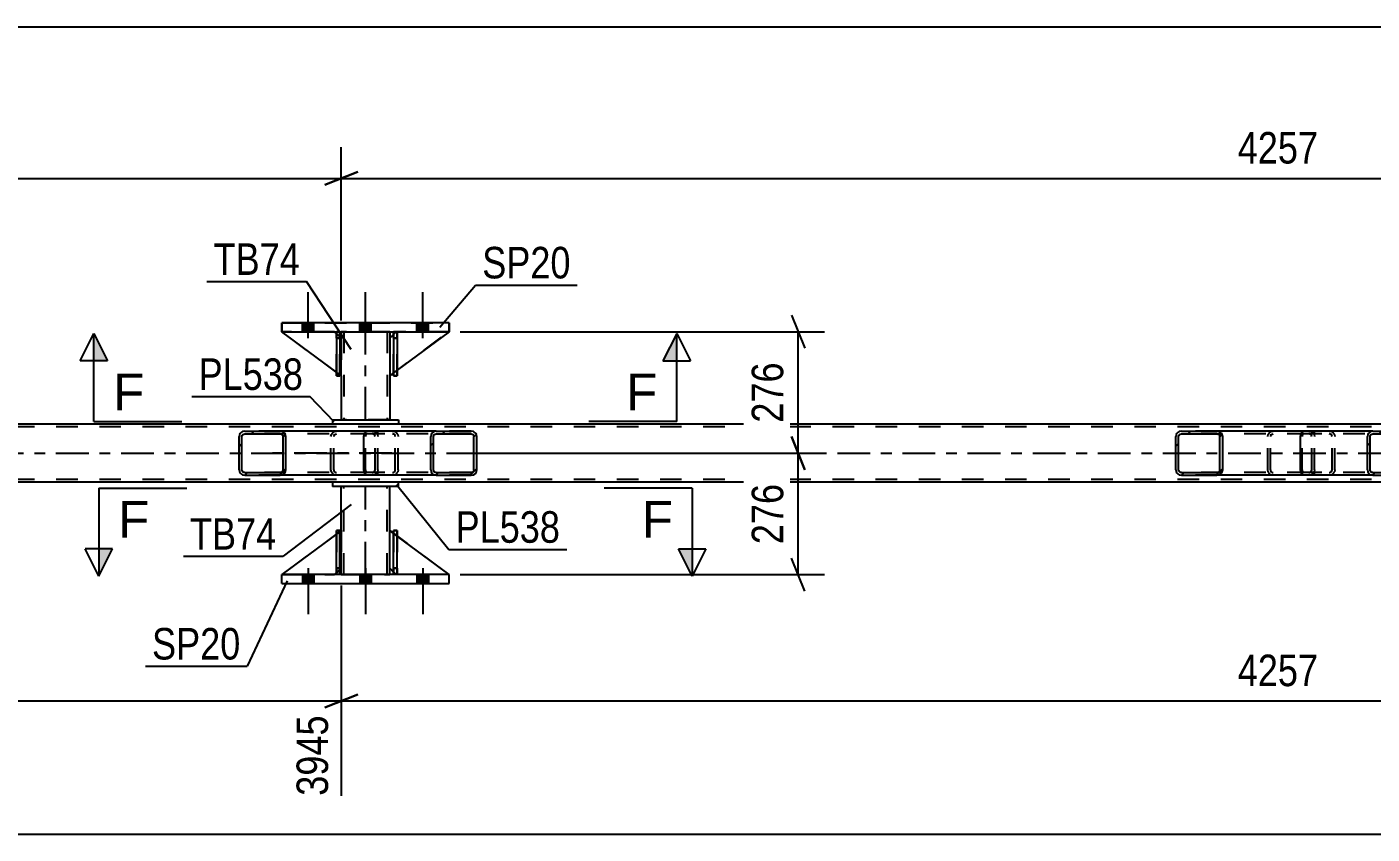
# Model space of a CAD drawing. Header units: millimetres. Extents: x -78 to 763, y -439 to 155.
# Drawn here: x 141.7 to 263.9, y -277 to -203.6 of the extents above; entities that cross this region are included whole.
import ezdxf

# ---------------------------------------------------------------- set-up
doc = ezdxf.new("R2010")
doc.units = ezdxf.units.MM
doc.linetypes.add('DXK_LINE_DOT2', pattern=[3.9198, 1.9599, -1.9599])
doc.linetypes.add('DXK_LINE_DOT3', pattern=[5.9187, 2.979, -0.9799, 0.9799, -0.9799])
doc.styles.add('Arial', font='ARIAL.TTF', dxfattribs={"height": 0.2})
doc.styles.add('Arial Narrow', font='ARIALN.TTF', dxfattribs={"height": 0.2})

# ---------------------------------------------------------------- blocks, each defined once
blk = doc.blocks.new('Part-800830732-4003 - 3858')
at = {"color": 2, "linetype": 'Continuous'}
for p, q in [((169.43, -239.32), (175.43, -239.32)), ((169.43, -239.32), (169.43, -239.72)), ((175.43, -239.32), (175.43, -239.72)), ((175.43, -239.72), (169.43, -239.72))]:
    blk.add_line(p, q, dxfattribs=at)
blk = doc.blocks.new('Part-800830732-3939 - 3858')
at = {"linetype": 'Continuous'}
h = blk.add_hatch(dxfattribs=at)
h.set_pattern_fill('', scale=0.7, style=0, pattern_type=0)
h.set_pattern_definition([(45, (267.642, -240.6607), (-1.57154, 1.57154), [])])
h.paths.add_polyline_path([(267.68, -240.84), (267.64, -240.66), (267.53, -240.51), (267.37, -240.4), (267.18, -240.36), (263.99, -240.36), (263.8, -240.4), (263.64, -240.51), (263.53, -240.66), (263.49, -240.84), (263.49, -243.88), (263.53, -244.07), (263.64, -244.22), (263.8, -244.33), (263.99, -244.36), (267.18, -244.36), (267.37, -244.33), (267.53, -244.22), (267.64, -244.07), (267.68, -243.88)])
h.paths.add_polyline_path([(267.41, -243.98), (267.36, -244.05), (267.27, -244.11), (267.18, -244.12), (263.99, -244.12), (263.9, -244.11), (263.82, -244.05), (263.76, -243.98), (263.74, -243.88), (263.74, -240.84), (263.76, -240.75), (263.82, -240.67), (263.9, -240.62), (263.99, -240.6), (267.18, -240.6), (267.27, -240.62), (267.36, -240.67), (267.41, -240.75), (267.43, -240.84), (267.43, -243.88)])
at = {"color": 2, "linetype": 'Continuous'}
for p, q in [((257.42, -240.84), (257.44, -240.66)), ((257.42, -243.88), (257.42, -240.84)), ((257.44, -240.66), (257.5, -240.51)), ((257.5, -240.51), (257.59, -240.4)), ((257.59, -240.4), (257.69, -240.36)), ((263.99, -240.36), (257.69, -240.36)), ((263.53, -240.66), (263.49, -240.84)), ((263.49, -243.88), (263.49, -240.84)), ((263.74, -240.84), (263.76, -240.75)), ((263.74, -243.88), (263.74, -240.84)), ((263.76, -240.75), (263.82, -240.67)), ((263.99, -240.36), (263.8, -240.4)), ((263.82, -240.67), (263.9, -240.62)), ((263.9, -240.62), (263.99, -240.6)), ((263.99, -240.36), (267.18, -240.36)), ((263.99, -240.6), (267.18, -240.6)), ((267.37, -240.4), (267.18, -240.36)), ((267.18, -240.6), (267.27, -240.62)), ((267.27, -240.62), (267.36, -240.67)), ((267.36, -240.67), (267.41, -240.75)), ((267.41, -240.75), (267.43, -240.84)), ((267.43, -243.88), (267.43, -240.84)), ((267.68, -240.84), (267.64, -240.66)), ((267.68, -243.88), (267.68, -240.84)), ((257.44, -244.07), (257.42, -243.88)), ((257.5, -244.22), (257.44, -244.07)), ((257.59, -244.33), (257.5, -244.22)), ((257.69, -244.36), (257.59, -244.33)), ((263.99, -244.36), (257.69, -244.36)), ((263.49, -243.88), (263.53, -244.07)), ((263.76, -243.98), (263.74, -243.88)), ((263.82, -244.05), (263.76, -243.98)), ((263.8, -244.33), (263.99, -244.36)), ((263.9, -244.11), (263.82, -244.05)), ((263.99, -244.12), (263.9, -244.11)), ((263.99, -244.12), (267.18, -244.12)), ((263.99, -244.36), (267.18, -244.36)), ((267.27, -244.11), (267.18, -244.12)), ((267.18, -244.36), (267.37, -244.33)), ((267.36, -244.05), (267.27, -244.11)), ((267.41, -243.98), (267.36, -244.05)), ((267.43, -243.88), (267.41, -243.98)), ((267.64, -244.07), (267.68, -243.88))]:
    blk.add_line(p, q, dxfattribs=at)
at = {"color": 7, "linetype": 'DXK_LINE_DOT2'}
for p, q in [((257.57, -240.75), (257.56, -240.84)), ((257.56, -243.88), (257.56, -240.84)), ((257.6, -240.67), (257.57, -240.75)), ((257.64, -240.62), (257.6, -240.67)), ((257.69, -240.6), (257.64, -240.62)), ((267.18, -240.6), (257.69, -240.6)), ((258.69, -240.6), (258.69, -240.36)), ((260.03, -240.36), (260.22, -240.4)), ((260.12, -240.62), (260.03, -240.6)), ((260.21, -240.67), (260.12, -240.62)), ((260.26, -240.75), (260.21, -240.67)), ((260.28, -240.84), (260.26, -240.75)), ((260.28, -243.88), (260.28, -240.84)), ((260.49, -240.66), (260.53, -240.84)), ((260.53, -243.88), (260.53, -240.84)), ((267.18, -240.36), (263.99, -240.36)), ((257.56, -243.88), (257.57, -243.98)), ((257.57, -243.98), (257.6, -244.05)), ((257.6, -244.05), (257.64, -244.11)), ((257.64, -244.11), (257.69, -244.12)), ((267.18, -244.12), (257.69, -244.12)), ((258.69, -244.36), (258.69, -244.12)), ((260.03, -244.12), (260.12, -244.11)), ((260.22, -244.33), (260.03, -244.36)), ((260.12, -244.11), (260.21, -244.05)), ((260.21, -244.05), (260.26, -243.98)), ((260.26, -243.98), (260.28, -243.88)), ((260.53, -243.88), (260.49, -244.07)), ((267.18, -244.36), (263.99, -244.36))]:
    blk.add_line(p, q, dxfattribs=at)
for centre, start, end in [((260.04, -240.86), 23.8494, 68.8059), ((260.04, -243.87), 291.1941, 336.1506)]:
    blk.add_arc(centre, 0.492, start, end, dxfattribs=at)
at = {"color": 2, "linetype": 'Continuous'}
for centre, start, end in [((263.98, -240.86), 111.1941, 156.1506), ((267.19, -240.86), 23.8494, 68.8059), ((263.98, -243.87), 203.8494, 248.8059), ((267.19, -243.87), 291.1941, 336.1506)]:
    blk.add_arc(centre, 0.492, start, end, dxfattribs=at)
blk = doc.blocks.new('Part-800830732-4016 - 3858')
at = {"linetype": 'Continuous'}
h = blk.add_hatch(dxfattribs=at)
h.set_pattern_fill('', scale=0.7, style=0, pattern_type=0)
h.set_pattern_definition([(45, (165.1628, -240.6607), (-1.57154, 1.57154), [])])
h.paths.add_polyline_path([(165.2, -240.84), (165.16, -240.66), (165.05, -240.51), (164.89, -240.4), (164.69, -240.36), (161.46, -240.36), (161.26, -240.4), (161.09, -240.51), (160.98, -240.66), (160.94, -240.84), (160.94, -243.88), (160.98, -244.07), (161.09, -244.22), (161.26, -244.33), (161.46, -244.36), (164.69, -244.36), (164.89, -244.33), (165.05, -244.22), (165.16, -244.07), (165.2, -243.88)])
h.paths.add_polyline_path([(164.93, -243.98), (164.87, -244.05), (164.79, -244.11), (164.69, -244.12), (161.46, -244.12), (161.36, -244.11), (161.28, -244.05), (161.22, -243.98), (161.2, -243.88), (161.2, -240.84), (161.22, -240.75), (161.28, -240.67), (161.36, -240.62), (161.46, -240.6), (164.69, -240.6), (164.79, -240.62), (164.87, -240.67), (164.93, -240.75), (164.95, -240.84), (164.95, -243.88)])
at = {"color": 2, "linetype": 'Continuous'}
for p, q in [((160.98, -240.66), (160.94, -240.84)), ((160.94, -243.88), (160.94, -240.84)), ((161.2, -240.84), (161.22, -240.75)), ((161.2, -243.88), (161.2, -240.84)), ((161.22, -240.75), (161.28, -240.67)), ((161.46, -240.36), (161.26, -240.4)), ((161.28, -240.67), (161.36, -240.62)), ((161.36, -240.62), (161.46, -240.6)), ((161.46, -240.36), (164.69, -240.36)), ((161.46, -240.6), (164.69, -240.6)), ((172.56, -240.36), (164.69, -240.36)), ((164.89, -240.4), (164.69, -240.36)), ((164.69, -240.6), (164.79, -240.62)), ((164.79, -240.62), (164.87, -240.67)), ((164.87, -240.67), (164.93, -240.75)), ((164.93, -240.75), (164.95, -240.84)), ((164.95, -243.88), (164.95, -240.84)), ((165.2, -240.84), (165.16, -240.66)), ((165.2, -243.88), (165.2, -240.84)), ((160.94, -243.88), (160.98, -244.07)), ((161.22, -243.98), (161.2, -243.88)), ((161.28, -244.05), (161.22, -243.98)), ((161.26, -244.33), (161.46, -244.36)), ((161.36, -244.11), (161.28, -244.05)), ((161.46, -244.12), (161.36, -244.11)), ((161.46, -244.12), (164.69, -244.12)), ((161.46, -244.36), (164.69, -244.36)), ((164.79, -244.11), (164.69, -244.12)), ((164.69, -244.36), (164.89, -244.33)), ((172.56, -244.36), (164.69, -244.36)), ((164.87, -244.05), (164.79, -244.11)), ((164.93, -243.98), (164.87, -244.05)), ((164.95, -243.88), (164.93, -243.98)), ((165.16, -244.07), (165.2, -243.88))]:
    blk.add_line(p, q, dxfattribs=at)
at = {"color": 7, "linetype": 'DXK_LINE_DOT2'}
for p, q in [((164.69, -240.36), (161.46, -240.36)), ((173.04, -240.6), (161.46, -240.6)), ((169.29, -240.84), (169.33, -240.66)), ((169.29, -243.88), (169.29, -240.84)), ((169.57, -240.75), (169.55, -240.84)), ((169.55, -243.88), (169.55, -240.84)), ((169.62, -240.67), (169.57, -240.75)), ((169.61, -240.4), (169.81, -240.36)), ((169.62, -240.67), (169.65, -240.66)), ((169.65, -240.66), (169.71, -240.62)), ((169.71, -240.62), (169.81, -240.6)), ((173.04, -240.36), (169.81, -240.36)), ((173.04, -240.36), (173.24, -240.4)), ((173.14, -240.62), (173.04, -240.6)), ((173.22, -240.67), (173.14, -240.62)), ((173.28, -240.75), (173.22, -240.67)), ((173.3, -240.84), (173.28, -240.75)), ((173.3, -243.88), (173.3, -240.84)), ((173.51, -240.66), (173.55, -240.84)), ((173.55, -243.88), (173.55, -240.84)), ((173.04, -244.12), (161.46, -244.12)), ((164.69, -244.36), (161.46, -244.36)), ((169.33, -244.07), (169.29, -243.88)), ((169.55, -243.88), (169.57, -243.98)), ((169.57, -243.98), (169.62, -244.05)), ((169.81, -244.36), (169.61, -244.33)), ((169.62, -244.05), (169.71, -244.11)), ((169.71, -244.11), (169.81, -244.12)), ((173.04, -244.36), (169.81, -244.36)), ((173.04, -244.12), (173.14, -244.11)), ((173.24, -244.33), (173.04, -244.36)), ((173.14, -244.11), (173.22, -244.05)), ((173.22, -244.05), (173.28, -243.98)), ((173.28, -243.98), (173.3, -243.88)), ((173.55, -243.88), (173.51, -244.07))]:
    blk.add_line(p, q, dxfattribs=at)
at = {"color": 7, "linetype": 'DXK_LINE_DOT3'}
blk.add_line((174.84, -242.36), (163.07, -242.36), dxfattribs=at)
at = {"color": 2, "linetype": 'Continuous'}
for centre, start, end in [((161.44, -240.87), 110.7584, 155.6801), ((164.71, -240.87), 24.32, 69.2417), ((161.44, -243.86), 204.32, 249.2417), ((164.71, -243.86), 290.7584, 335.6801)]:
    blk.add_arc(centre, 0.496, start, end, dxfattribs=at)
at = {"color": 7, "linetype": 'DXK_LINE_DOT2'}
for centre, start, end in [((169.79, -240.87), 110.7584, 155.6801), ((173.06, -240.87), 24.32, 69.2417), ((169.79, -243.86), 204.32, 249.2417), ((173.06, -243.86), 290.7584, 335.6801)]:
    blk.add_arc(centre, 0.496, start, end, dxfattribs=at)
blk = doc.blocks.new('Bolt-800830732-3893 - 3858')
at = {"linetype": 'Continuous'}
for points in [[(166.71, -231.32), (167.75, -231.32), (167.75, -230.52), (166.71, -230.52)], [(166.71, -231.32), (167.75, -231.32), (167.75, -230.52), (166.71, -230.52)], [(166.71, -231.32), (167.75, -231.32), (167.75, -230.52), (166.71, -230.52)], [(171.91, -231.32), (172.95, -231.32), (172.95, -230.52), (171.91, -230.52)], [(171.91, -231.32), (172.95, -231.32), (172.95, -230.52), (171.91, -230.52)], [(177.11, -231.32), (178.15, -231.32), (178.15, -230.52), (177.11, -230.52)], [(177.11, -231.32), (178.15, -231.32), (178.15, -230.52), (177.11, -230.52)], [(177.11, -231.32), (178.15, -231.32), (178.15, -230.52), (177.11, -230.52)]]:
    blk.add_hatch(color=1, dxfattribs=at).paths.add_polyline_path(points)
at = {"color": 1, "linetype": 'Continuous'}
for p, q in [((167.23, -231.92), (167.23, -227.72)), ((167.23, -231.92), (167.23, -227.72)), ((167.23, -231.92), (167.23, -227.72)), ((172.43, -231.92), (172.43, -227.72)), ((172.43, -231.92), (172.43, -227.72)), ((177.63, -231.92), (177.63, -227.72)), ((177.63, -231.92), (177.63, -227.72)), ((177.63, -231.92), (177.63, -227.72)), ((166.71, -231.32), (166.71, -230.52)), ((166.71, -231.32), (166.71, -230.52)), ((166.71, -231.32), (166.71, -230.52)), ((167.75, -231.32), (167.75, -230.52)), ((167.75, -231.32), (167.75, -230.52)), ((167.75, -231.32), (167.75, -230.52)), ((171.91, -231.32), (171.91, -230.52)), ((171.91, -231.32), (171.91, -230.52)), ((172.95, -231.32), (172.95, -230.52)), ((172.95, -231.32), (172.95, -230.52)), ((177.11, -231.32), (177.11, -230.52)), ((177.11, -231.32), (177.11, -230.52)), ((177.11, -231.32), (177.11, -230.52)), ((178.15, -231.32), (178.15, -230.52)), ((178.15, -231.32), (178.15, -230.52)), ((178.15, -231.32), (178.15, -230.52))]:
    blk.add_line(p, q, dxfattribs=at)
blk = doc.blocks.new('Bolt-800830732-3894 - 3858')
at = {"linetype": 'Continuous'}
for points in [[(167.75, -253.4), (166.71, -253.4), (166.71, -254.2), (167.75, -254.2)], [(167.75, -253.4), (166.71, -253.4), (166.71, -254.2), (167.75, -254.2)], [(167.75, -253.4), (166.71, -253.4), (166.71, -254.2), (167.75, -254.2)], [(172.95, -253.4), (171.91, -253.4), (171.91, -254.2), (172.95, -254.2)], [(172.95, -253.4), (171.91, -253.4), (171.91, -254.2), (172.95, -254.2)], [(178.15, -253.4), (177.11, -253.4), (177.11, -254.2), (178.15, -254.2)], [(178.15, -253.4), (177.11, -253.4), (177.11, -254.2), (178.15, -254.2)], [(178.15, -253.4), (177.11, -253.4), (177.11, -254.2), (178.15, -254.2)]]:
    blk.add_hatch(color=1, dxfattribs=at).paths.add_polyline_path(points)
at = {"color": 1, "linetype": 'Continuous'}
for p, q in [((167.23, -252.8), (167.23, -257)), ((167.23, -252.8), (167.23, -257)), ((167.23, -252.8), (167.23, -257)), ((172.43, -252.8), (172.43, -257)), ((172.43, -252.8), (172.43, -257)), ((177.63, -252.8), (177.63, -257)), ((177.63, -252.8), (177.63, -257)), ((177.63, -252.8), (177.63, -257)), ((166.71, -253.4), (166.71, -254.2)), ((166.71, -253.4), (166.71, -254.2)), ((166.71, -253.4), (166.71, -254.2)), ((167.75, -253.4), (167.75, -254.2)), ((167.75, -253.4), (167.75, -254.2)), ((167.75, -253.4), (167.75, -254.2)), ((171.91, -253.4), (171.91, -254.2)), ((171.91, -253.4), (171.91, -254.2)), ((172.95, -253.4), (172.95, -254.2)), ((172.95, -253.4), (172.95, -254.2)), ((177.11, -253.4), (177.11, -254.2)), ((177.11, -253.4), (177.11, -254.2)), ((177.11, -253.4), (177.11, -254.2)), ((178.15, -253.4), (178.15, -254.2)), ((178.15, -253.4), (178.15, -254.2)), ((178.15, -253.4), (178.15, -254.2))]:
    blk.add_line(p, q, dxfattribs=at)
blk = doc.blocks.new('Part-800830732-3944 - 3858')
at = {"color": 2, "linetype": 'Continuous'}
for p, q in [((608.82, -239.72), (31.84, -239.72)), ((169.43, -245), (31.84, -245)), ((339.7, -245), (175.43, -245))]:
    blk.add_line(p, q, dxfattribs=at)
at = {"color": 7, "linetype": 'DXK_LINE_DOT2'}
for p, q in [((608.82, -239.96), (31.84, -239.96)), ((608.82, -244.76), (31.84, -244.76)), ((175.43, -245), (169.43, -245))]:
    blk.add_line(p, q, dxfattribs=at)
at = {"color": 7, "linetype": 'DXK_LINE_DOT3'}
blk.add_line((31.84, -242.36), (608.82, -242.36), dxfattribs=at)
blk = doc.blocks.new('Part-800830732-4010 - 3858')
at = {"color": 2, "linetype": 'Continuous'}
for p, q in [((170.11, -231.32), (169.79, -231.32)), ((169.79, -231.32), (169.79, -235.32)), ((170.11, -231.32), (170.11, -231.32)), ((170.11, -231.32), (170.11, -235.32)), ((170.11, -235.32), (169.79, -235.32))]:
    blk.add_line(p, q, dxfattribs=at)
at = {"color": 7, "linetype": 'DXK_LINE_DOT2'}
for p, q in [((169.79, -231.92), (169.79, -231.32)), ((170.11, -231.92), (169.79, -231.92)), ((169.79, -231.92), (169.79, -235.32)), ((170.11, -231.92), (170.11, -231.32)), ((170.11, -231.32), (170.11, -231.32)), ((170.11, -235.32), (170.11, -231.92))]:
    blk.add_line(p, q, dxfattribs=at)
blk = doc.blocks.new('Part-800830732-4117 - 3858')
at = {"color": 7, "linetype": 'DXK_LINE_DOT2'}
for p, q in [((175.31, -249.4), (174.99, -249.4)), ((174.99, -252.8), (174.99, -249.4)), ((174.99, -253.4), (174.99, -249.4)), ((175.31, -249.4), (175.31, -252.8)), ((175.31, -253.4), (175.31, -249.4)), ((175.31, -252.8), (174.99, -252.8)), ((174.99, -253.4), (174.99, -252.8)), ((175.31, -252.8), (175.31, -253.4)), ((175.31, -253.4), (174.99, -253.4)), ((175.31, -253.4), (175.31, -253.4))]:
    blk.add_line(p, q, dxfattribs=at)
blk = doc.blocks.new('Part-800830732-4015 - 3858')
at = {"linetype": 'Continuous'}
h = blk.add_hatch(dxfattribs=at)
h.set_pattern_fill('', scale=0.7, style=0, pattern_type=0)
h.set_pattern_definition([(45, (182.5078, -240.6607), (-1.57154, 1.57154), [])])
h.paths.add_polyline_path([(182.55, -240.84), (182.51, -240.66), (182.4, -240.51), (182.24, -240.4), (182.04, -240.36), (178.86, -240.36), (178.67, -240.4), (178.5, -240.51), (178.39, -240.66), (178.36, -240.84), (178.36, -243.88), (178.39, -244.07), (178.5, -244.22), (178.67, -244.33), (178.86, -244.36), (182.04, -244.36), (182.24, -244.33), (182.4, -244.22), (182.51, -244.07), (182.55, -243.88)])
h.paths.add_polyline_path([(182.28, -243.98), (182.22, -244.05), (182.14, -244.11), (182.04, -244.12), (178.86, -244.12), (178.76, -244.11), (178.68, -244.05), (178.63, -243.98), (178.61, -243.88), (178.61, -240.84), (178.63, -240.75), (178.68, -240.67), (178.76, -240.62), (178.86, -240.6), (182.04, -240.6), (182.14, -240.62), (182.22, -240.67), (182.28, -240.75), (182.29, -240.84), (182.29, -243.88)])
at = {"color": 2, "linetype": 'Continuous'}
for p, q in [((172.29, -240.84), (172.31, -240.66)), ((172.29, -243.88), (172.29, -240.84)), ((172.31, -240.66), (172.37, -240.51)), ((172.37, -240.51), (172.45, -240.4)), ((172.45, -240.4), (172.56, -240.36)), ((178.86, -240.36), (172.56, -240.36)), ((178.39, -240.66), (178.36, -240.84)), ((178.36, -243.88), (178.36, -240.84)), ((178.61, -240.84), (178.63, -240.75)), ((178.61, -243.88), (178.61, -240.84)), ((178.63, -240.75), (178.68, -240.67)), ((178.86, -240.36), (178.67, -240.4)), ((178.68, -240.67), (178.76, -240.62)), ((178.76, -240.62), (178.86, -240.6)), ((178.86, -240.36), (182.04, -240.36)), ((178.86, -240.6), (182.04, -240.6)), ((182.24, -240.4), (182.04, -240.36)), ((182.04, -240.6), (182.14, -240.62)), ((182.14, -240.62), (182.22, -240.67)), ((182.22, -240.67), (182.28, -240.75)), ((182.28, -240.75), (182.29, -240.84)), ((182.29, -243.88), (182.29, -240.84)), ((182.55, -240.84), (182.51, -240.66)), ((182.55, -243.88), (182.55, -240.84)), ((172.31, -244.07), (172.29, -243.88)), ((172.37, -244.22), (172.31, -244.07)), ((172.45, -244.33), (172.37, -244.22)), ((172.56, -244.36), (172.45, -244.33)), ((178.86, -244.36), (172.56, -244.36)), ((178.36, -243.88), (178.39, -244.07)), ((178.63, -243.98), (178.61, -243.88)), ((178.68, -244.05), (178.63, -243.98)), ((178.67, -244.33), (178.86, -244.36)), ((178.76, -244.11), (178.68, -244.05)), ((178.86, -244.12), (178.76, -244.11)), ((178.86, -244.12), (182.04, -244.12)), ((178.86, -244.36), (182.04, -244.36)), ((182.14, -244.11), (182.04, -244.12)), ((182.04, -244.36), (182.24, -244.33)), ((182.22, -244.05), (182.14, -244.11)), ((182.28, -243.98), (182.22, -244.05)), ((182.29, -243.88), (182.28, -243.98)), ((182.51, -244.07), (182.55, -243.88))]:
    blk.add_line(p, q, dxfattribs=at)
at = {"color": 7, "linetype": 'DXK_LINE_DOT2'}
for p, q in [((172.43, -240.75), (172.42, -240.84)), ((172.42, -243.88), (172.42, -240.84)), ((172.46, -240.67), (172.43, -240.75)), ((172.51, -240.62), (172.46, -240.67)), ((172.56, -240.6), (172.51, -240.62)), ((182.04, -240.6), (172.56, -240.6)), ((173.55, -240.6), (173.55, -240.36)), ((174.89, -240.36), (175.09, -240.4)), ((174.99, -240.62), (174.89, -240.6)), ((175.07, -240.67), (174.99, -240.62)), ((175.13, -240.75), (175.07, -240.67)), ((175.14, -240.84), (175.13, -240.75)), ((175.14, -243.88), (175.14, -240.84)), ((175.36, -240.66), (175.4, -240.84)), ((175.4, -243.88), (175.4, -240.84)), ((182.04, -240.36), (178.86, -240.36)), ((172.42, -243.88), (172.43, -243.98)), ((172.43, -243.98), (172.46, -244.05)), ((172.46, -244.05), (172.51, -244.11)), ((172.51, -244.11), (172.56, -244.12)), ((182.04, -244.12), (172.56, -244.12)), ((173.55, -244.36), (173.55, -244.12)), ((174.89, -244.12), (174.99, -244.11)), ((175.09, -244.33), (174.89, -244.36)), ((174.99, -244.11), (175.07, -244.05)), ((175.07, -244.05), (175.13, -243.98)), ((175.13, -243.98), (175.14, -243.88)), ((175.4, -243.88), (175.36, -244.07)), ((182.04, -244.36), (178.86, -244.36))]:
    blk.add_line(p, q, dxfattribs=at)
for centre, start, end in [((174.91, -240.86), 23.8494, 68.8059), ((174.91, -243.87), 291.1941, 336.1506)]:
    blk.add_arc(centre, 0.492, start, end, dxfattribs=at)
at = {"color": 2, "linetype": 'Continuous'}
for centre, start, end in [((178.84, -240.86), 111.1941, 156.1506), ((182.06, -240.86), 23.8494, 68.8059), ((178.84, -243.87), 203.8494, 248.8059), ((182.06, -243.87), 291.1941, 336.1506)]:
    blk.add_arc(centre, 0.492, start, end, dxfattribs=at)
blk = doc.blocks.new('Part-800830732-4030 - 3858')
at = {"color": 2, "linetype": 'Continuous'}
for p, q in [((170.23, -231.32), (170.23, -231.92)), ((174.63, -231.32), (174.63, -231.92)), ((170.23, -235.32), (170.23, -239.32)), ((174.63, -235.32), (174.63, -239.32))]:
    blk.add_line(p, q, dxfattribs=at)
at = {"color": 7, "linetype": 'DXK_LINE_DOT2'}
for p, q in [((174.63, -231.32), (170.23, -231.32)), ((170.23, -231.92), (170.23, -235.32)), ((170.47, -231.32), (170.47, -239.32)), ((174.39, -231.32), (174.39, -239.32)), ((174.63, -231.92), (174.63, -235.32)), ((174.63, -239.32), (170.23, -239.32))]:
    blk.add_line(p, q, dxfattribs=at)
at = {"color": 7, "linetype": 'DXK_LINE_DOT3'}
blk.add_line((172.43, -239.32), (172.43, -231.32), dxfattribs=at)
blk = doc.blocks.new('Part-800830732-4032 - 3858')
at = {"color": 7, "linetype": 'DXK_LINE_DOT2'}
for p, q in [((174.99, -231.92), (174.99, -231.32)), ((174.99, -231.32), (174.99, -231.32)), ((174.99, -231.32), (174.99, -235.32)), ((175.31, -231.32), (174.99, -231.32)), ((174.99, -235.32), (174.99, -231.92)), ((174.99, -231.92), (175.31, -231.92)), ((175.31, -231.92), (175.31, -231.32)), ((175.31, -235.32), (175.31, -231.32)), ((175.31, -231.92), (175.31, -235.32)), ((174.99, -235.32), (175.31, -235.32))]:
    blk.add_line(p, q, dxfattribs=at)
blk = doc.blocks.new('Part-800830732-4038 - 3858')
at = {"color": 2, "linetype": 'Continuous'}
for p, q in [((164.83, -254.2), (164.83, -253.4)), ((180.03, -253.4), (164.83, -253.4)), ((164.83, -254.2), (180.03, -254.2)), ((180.03, -254.2), (180.03, -253.4))]:
    blk.add_line(p, q, dxfattribs=at)
at = {"color": 7, "linetype": 'DXK_LINE_DOT2'}
for p, q in [((164.83, -254.2), (164.83, -253.4)), ((180.03, -254.2), (180.03, -253.4))]:
    blk.add_line(p, q, dxfattribs=at)
blk = doc.blocks.new('Part-800830732-4043 - 3858')
at = {"color": 2, "linetype": 'Continuous'}
for p, q in [((180.03, -230.52), (164.83, -230.52)), ((164.83, -230.52), (164.83, -231.32)), ((164.83, -230.52), (164.83, -230.52)), ((180.03, -231.32), (180.03, -230.52)), ((180.03, -230.52), (180.03, -230.52)), ((164.83, -231.32), (180.03, -231.32)), ((164.83, -231.32), (164.83, -231.32)), ((180.03, -231.32), (180.03, -231.32))]:
    blk.add_line(p, q, dxfattribs=at)
at = {"color": 7, "linetype": 'DXK_LINE_DOT2'}
for p, q in [((164.83, -230.52), (180.03, -230.52)), ((164.83, -231.32), (164.83, -230.52)), ((180.03, -230.52), (180.03, -231.32)), ((164.83, -231.32), (180.03, -231.32))]:
    blk.add_line(p, q, dxfattribs=at)
blk = doc.blocks.new('Part-800830732-4048 - 3858')
at = {"color": 2, "linetype": 'Continuous'}
for p, q in [((170.23, -249.4), (170.23, -245.4)), ((174.63, -249.4), (174.63, -245.4)), ((170.23, -253.4), (170.23, -252.8)), ((174.63, -253.4), (174.63, -252.8))]:
    blk.add_line(p, q, dxfattribs=at)
at = {"color": 7, "linetype": 'DXK_LINE_DOT2'}
for p, q in [((174.63, -245.4), (170.23, -245.4)), ((170.47, -253.4), (170.47, -245.4)), ((174.39, -253.4), (174.39, -245.4)), ((170.23, -252.8), (170.23, -249.4)), ((174.63, -252.8), (174.63, -249.4)), ((170.23, -253.4), (174.63, -253.4))]:
    blk.add_line(p, q, dxfattribs=at)
at = {"color": 7, "linetype": 'DXK_LINE_DOT3'}
blk.add_line((172.43, -253.4), (172.43, -245.4), dxfattribs=at)
blk = doc.blocks.new('Part-800830732-4053 - 3858')
at = {"color": 2, "linetype": 'Continuous'}
for p, q in [((175.43, -245), (169.43, -245)), ((169.43, -245), (169.43, -245.4)), ((175.43, -245.4), (169.43, -245.4)), ((175.43, -245.4), (175.43, -245))]:
    blk.add_line(p, q, dxfattribs=at)
blk = doc.blocks.new('Part-800830732-4055 - 3858')
at = {"color": 7, "linetype": 'DXK_LINE_DOT2'}
for p, q in [((170.11, -249.4), (169.79, -249.4)), ((169.79, -252.8), (169.79, -249.4)), ((169.79, -253.4), (169.79, -249.4)), ((170.11, -249.4), (170.11, -252.8)), ((170.11, -253.4), (170.11, -249.4)), ((170.11, -252.8), (169.79, -252.8)), ((169.79, -253.4), (169.79, -252.8)), ((170.11, -252.8), (170.11, -253.4)), ((170.11, -253.4), (169.79, -253.4)), ((170.11, -253.4), (170.11, -253.4))]:
    blk.add_line(p, q, dxfattribs=at)
blk = doc.blocks.new('Part-800830732-4057 - 3858')
at = {"color": 2, "linetype": 'Continuous'}
for p, q in [((169.79, -253.4), (169.79, -249.4)), ((169.79, -249.4), (170.11, -249.4)), ((170.11, -253.4), (170.11, -249.4)), ((169.79, -253.4), (169.79, -253.4)), ((170.11, -253.4), (169.79, -253.4))]:
    blk.add_line(p, q, dxfattribs=at)
at = {"color": 7, "linetype": 'DXK_LINE_DOT2'}
for p, q in [((169.79, -249.4), (169.79, -252.8)), ((170.11, -252.8), (170.11, -249.4)), ((169.79, -252.8), (169.79, -253.4)), ((169.79, -252.8), (170.11, -252.8)), ((170.11, -253.4), (170.11, -252.8)), ((170.11, -253.4), (170.11, -253.4))]:
    blk.add_line(p, q, dxfattribs=at)
blk = doc.blocks.new('Part-800830732-4065 - 3858')
at = {"linetype": 'Continuous'}
h = blk.add_hatch(dxfattribs=at)
h.set_pattern_fill('', scale=0.7, style=0, pattern_type=0)
h.set_pattern_definition([(45, (250.2969, -240.6607), (-1.57154, 1.57154), [])])
h.paths.add_polyline_path([(250.34, -240.84), (250.3, -240.66), (250.19, -240.51), (250.02, -240.4), (249.82, -240.36), (246.59, -240.36), (246.39, -240.4), (246.23, -240.51), (246.12, -240.66), (246.08, -240.84), (246.08, -243.88), (246.12, -244.07), (246.23, -244.22), (246.39, -244.33), (246.59, -244.36), (249.82, -244.36), (250.02, -244.33), (250.19, -244.22), (250.3, -244.07), (250.34, -243.88)])
h.paths.add_polyline_path([(250.06, -243.98), (250.01, -244.05), (249.92, -244.11), (249.82, -244.12), (246.59, -244.12), (246.49, -244.11), (246.41, -244.05), (246.35, -243.98), (246.33, -243.88), (246.33, -240.84), (246.35, -240.75), (246.41, -240.67), (246.49, -240.62), (246.59, -240.6), (249.82, -240.6), (249.92, -240.62), (250.01, -240.67), (250.06, -240.75), (250.08, -240.84), (250.08, -243.88)])
at = {"color": 2, "linetype": 'Continuous'}
for p, q in [((246.12, -240.66), (246.08, -240.84)), ((246.08, -243.88), (246.08, -240.84)), ((246.33, -240.84), (246.35, -240.75)), ((246.33, -243.88), (246.33, -240.84)), ((246.35, -240.75), (246.41, -240.67)), ((246.59, -240.36), (246.39, -240.4)), ((246.41, -240.67), (246.49, -240.62)), ((246.49, -240.62), (246.59, -240.6)), ((246.59, -240.36), (249.82, -240.36)), ((246.59, -240.6), (249.82, -240.6)), ((257.69, -240.36), (249.82, -240.36)), ((250.02, -240.4), (249.82, -240.36)), ((249.82, -240.6), (249.92, -240.62)), ((249.92, -240.62), (250.01, -240.67)), ((250.01, -240.67), (250.06, -240.75)), ((250.06, -240.75), (250.08, -240.84)), ((250.08, -243.88), (250.08, -240.84)), ((250.34, -240.84), (250.3, -240.66)), ((250.34, -243.88), (250.34, -240.84)), ((246.08, -243.88), (246.12, -244.07)), ((246.35, -243.98), (246.33, -243.88)), ((246.41, -244.05), (246.35, -243.98)), ((246.39, -244.33), (246.59, -244.36)), ((246.49, -244.11), (246.41, -244.05)), ((246.59, -244.12), (246.49, -244.11)), ((246.59, -244.12), (249.82, -244.12)), ((246.59, -244.36), (249.82, -244.36)), ((249.92, -244.11), (249.82, -244.12)), ((249.82, -244.36), (250.02, -244.33)), ((257.69, -244.36), (249.82, -244.36)), ((250.01, -244.05), (249.92, -244.11)), ((250.06, -243.98), (250.01, -244.05)), ((250.08, -243.88), (250.06, -243.98)), ((250.3, -244.07), (250.34, -243.88))]:
    blk.add_line(p, q, dxfattribs=at)
at = {"color": 7, "linetype": 'DXK_LINE_DOT2'}
for p, q in [((249.82, -240.36), (246.59, -240.36)), ((258.17, -240.6), (246.59, -240.6)), ((254.43, -240.84), (254.47, -240.66)), ((254.43, -243.88), (254.43, -240.84)), ((254.7, -240.75), (254.68, -240.84)), ((254.68, -243.88), (254.68, -240.84)), ((254.76, -240.67), (254.7, -240.75)), ((254.74, -240.4), (254.94, -240.36)), ((254.76, -240.67), (254.78, -240.66)), ((254.78, -240.66), (254.84, -240.62)), ((254.84, -240.62), (254.94, -240.6)), ((258.17, -240.36), (254.94, -240.36)), ((258.17, -240.36), (258.37, -240.4)), ((258.27, -240.62), (258.17, -240.6)), ((258.35, -240.67), (258.27, -240.62)), ((258.41, -240.75), (258.35, -240.67)), ((258.43, -240.84), (258.41, -240.75)), ((258.43, -243.88), (258.43, -240.84)), ((258.65, -240.66), (258.69, -240.84)), ((258.69, -243.88), (258.69, -240.84)), ((258.17, -244.12), (246.59, -244.12)), ((249.82, -244.36), (246.59, -244.36)), ((254.47, -244.07), (254.43, -243.88)), ((254.68, -243.88), (254.7, -243.98)), ((254.7, -243.98), (254.76, -244.05)), ((254.94, -244.36), (254.74, -244.33)), ((254.76, -244.05), (254.84, -244.11)), ((254.84, -244.11), (254.94, -244.12)), ((258.17, -244.36), (254.94, -244.36)), ((258.17, -244.12), (258.27, -244.11)), ((258.37, -244.33), (258.17, -244.36)), ((258.27, -244.11), (258.35, -244.05)), ((258.35, -244.05), (258.41, -243.98)), ((258.41, -243.98), (258.43, -243.88)), ((258.69, -243.88), (258.65, -244.07))]:
    blk.add_line(p, q, dxfattribs=at)
at = {"color": 2, "linetype": 'Continuous'}
for centre, start, end in [((246.57, -240.87), 110.7584, 155.6801), ((249.84, -240.87), 24.32, 69.2417), ((246.57, -243.86), 204.32, 249.2417), ((249.84, -243.86), 290.7584, 335.6801)]:
    blk.add_arc(centre, 0.496, start, end, dxfattribs=at)
at = {"color": 7, "linetype": 'DXK_LINE_DOT2'}
for centre, start, end in [((254.92, -240.87), 110.7584, 155.6801), ((258.19, -240.87), 24.32, 69.2417), ((254.92, -243.86), 204.32, 249.2417), ((258.19, -243.86), 290.7584, 335.6801)]:
    blk.add_arc(centre, 0.496, start, end, dxfattribs=at)
blk = doc.blocks.new('Part-800830732-4084 - 3858')
at = {"color": 2, "linetype": 'Continuous'}
for p, q in [((174.99, -231.57), (174.63, -231.92)), ((174.63, -231.92), (174.63, -235.32)), ((180.03, -231.32), (175.31, -234.82)), ((174.99, -235.06), (174.63, -235.32))]:
    blk.add_line(p, q, dxfattribs=at)
at = {"color": 7, "linetype": 'DXK_LINE_DOT2'}
for p, q in [((175.23, -231.32), (174.99, -231.57)), ((180.03, -231.32), (175.23, -231.32)), ((175.31, -234.82), (174.99, -235.06))]:
    blk.add_line(p, q, dxfattribs=at)
blk = doc.blocks.new('Part-800830732-4085 - 3858')
at = {"color": 7, "linetype": 'DXK_LINE_DOT2'}
for p, q in [((175.23, -231.32), (174.63, -231.92)), ((174.63, -235.32), (180.03, -231.32)), ((174.63, -231.92), (174.63, -235.32)), ((180.03, -231.32), (175.23, -231.32))]:
    blk.add_line(p, q, dxfattribs=at)
blk = doc.blocks.new('Part-800830732-4086 - 3858')
at = {"color": 2, "linetype": 'Continuous'}
for p, q in [((169.79, -234.99), (164.83, -231.32)), ((169.79, -231.48), (169.63, -231.32)), ((170.23, -231.92), (170.11, -231.8)), ((170.23, -231.92), (170.23, -231.92)), ((170.23, -235.32), (170.23, -231.92)), ((170.11, -235.23), (170.23, -235.32)), ((170.23, -235.32), (170.23, -235.32))]:
    blk.add_line(p, q, dxfattribs=at)
at = {"color": 7, "linetype": 'DXK_LINE_DOT2'}
for p, q in [((169.63, -231.32), (164.83, -231.32)), ((169.63, -231.32), (170.23, -231.92)), ((170.11, -231.8), (169.79, -231.48)), ((170.23, -231.92), (170.23, -235.32)), ((170.11, -235.23), (169.79, -234.99))]:
    blk.add_line(p, q, dxfattribs=at)
blk = doc.blocks.new('Part-800830732-4087 - 3858')
at = {"color": 7, "linetype": 'DXK_LINE_DOT2'}
for p, q in [((170.23, -235.32), (164.83, -231.32)), ((164.83, -231.32), (169.63, -231.32)), ((169.63, -231.32), (170.23, -231.92)), ((170.23, -231.92), (169.63, -231.32)), ((170.23, -231.92), (170.23, -235.32)), ((170.23, -231.92), (170.23, -231.92)), ((170.23, -231.92), (170.23, -235.32))]:
    blk.add_line(p, q, dxfattribs=at)
blk = doc.blocks.new('Part-800830732-4088 - 3858')
at = {"color": 2, "linetype": 'Continuous'}
for p, q in [((175.31, -231.32), (174.99, -231.32)), ((174.99, -231.32), (174.99, -235.32)), ((175.31, -231.32), (175.31, -231.32)), ((175.31, -231.32), (175.31, -235.32)), ((175.31, -235.32), (174.99, -235.32))]:
    blk.add_line(p, q, dxfattribs=at)
at = {"color": 7, "linetype": 'DXK_LINE_DOT2'}
for p, q in [((174.99, -231.92), (174.99, -231.32)), ((175.31, -231.92), (174.99, -231.92)), ((174.99, -231.92), (174.99, -235.32)), ((175.31, -231.92), (175.31, -231.32)), ((175.31, -231.32), (175.31, -231.32)), ((175.31, -235.32), (175.31, -231.92))]:
    blk.add_line(p, q, dxfattribs=at)
blk = doc.blocks.new('Part-800830732-4110 - 3858')
at = {"color": 2, "linetype": 'Continuous'}
for p, q in [((174.63, -252.8), (174.63, -249.4)), ((174.99, -249.66), (174.63, -249.4)), ((180.03, -253.4), (175.31, -249.9)), ((174.99, -253.16), (174.63, -252.8))]:
    blk.add_line(p, q, dxfattribs=at)
at = {"color": 7, "linetype": 'DXK_LINE_DOT2'}
for p, q in [((175.31, -249.9), (174.99, -249.66)), ((175.23, -253.4), (174.99, -253.16)), ((180.03, -253.4), (175.23, -253.4)), ((180.03, -253.4), (180.03, -253.4)), ((180.03, -253.4), (180.03, -253.4))]:
    blk.add_line(p, q, dxfattribs=at)
blk = doc.blocks.new('Part-800830732-4111 - 3858')
at = {"color": 7, "linetype": 'DXK_LINE_DOT2'}
for p, q in [((174.63, -252.8), (174.63, -249.4)), ((174.63, -249.4), (180.03, -253.4)), ((175.23, -253.4), (174.63, -252.8)), ((180.03, -253.4), (175.23, -253.4))]:
    blk.add_line(p, q, dxfattribs=at)
blk = doc.blocks.new('Part-800830732-4112 - 3858')
at = {"color": 7, "linetype": 'DXK_LINE_DOT2'}
for p, q in [((169.79, -231.92), (169.79, -231.32)), ((169.79, -231.32), (169.79, -231.32)), ((169.79, -231.32), (169.79, -235.32)), ((170.11, -231.32), (169.79, -231.32)), ((169.79, -235.32), (169.79, -231.92)), ((169.79, -231.92), (170.11, -231.92)), ((170.11, -231.92), (170.11, -231.32)), ((170.11, -235.32), (170.11, -231.32)), ((170.11, -231.92), (170.11, -235.32)), ((169.79, -235.32), (170.11, -235.32))]:
    blk.add_line(p, q, dxfattribs=at)
blk = doc.blocks.new('Part-800830732-4113 - 3858')
at = {"color": 2, "linetype": 'Continuous'}
for p, q in [((170.23, -249.4), (170.11, -249.5)), ((170.23, -252.8), (170.23, -249.4)), ((169.79, -249.73), (164.83, -253.4)), ((170.23, -252.8), (170.11, -252.93)), ((170.23, -252.8), (170.23, -252.8)), ((169.79, -253.25), (169.63, -253.4))]:
    blk.add_line(p, q, dxfattribs=at)
at = {"color": 7, "linetype": 'DXK_LINE_DOT2'}
for p, q in [((170.23, -252.8), (170.23, -249.4)), ((170.11, -249.5), (169.79, -249.73)), ((170.23, -252.8), (169.63, -253.4)), ((170.11, -252.93), (169.79, -253.25)), ((164.83, -253.4), (169.63, -253.4))]:
    blk.add_line(p, q, dxfattribs=at)
blk = doc.blocks.new('Part-800830732-4114 - 3858')
at = {"color": 7, "linetype": 'DXK_LINE_DOT2'}
for p, q in [((170.23, -249.4), (164.83, -253.4)), ((170.23, -252.8), (170.23, -249.4)), ((170.23, -249.4), (170.23, -252.8)), ((169.63, -253.4), (170.23, -252.8)), ((170.23, -252.8), (169.63, -253.4)), ((170.23, -252.8), (170.23, -252.8)), ((164.83, -253.4), (169.63, -253.4))]:
    blk.add_line(p, q, dxfattribs=at)
blk = doc.blocks.new('Part-800830732-4115 - 3858')
at = {"color": 2, "linetype": 'Continuous'}
for p, q in [((174.99, -253.4), (174.99, -249.4)), ((174.99, -249.4), (175.31, -249.4)), ((175.31, -253.4), (175.31, -249.4)), ((174.99, -253.4), (174.99, -253.4)), ((175.31, -253.4), (174.99, -253.4))]:
    blk.add_line(p, q, dxfattribs=at)
at = {"color": 7, "linetype": 'DXK_LINE_DOT2'}
for p, q in [((174.99, -249.4), (174.99, -252.8)), ((175.31, -252.8), (175.31, -249.4)), ((174.99, -252.8), (174.99, -253.4)), ((174.99, -252.8), (175.31, -252.8)), ((175.31, -253.4), (175.31, -252.8)), ((175.31, -253.4), (175.31, -253.4))]:
    blk.add_line(p, q, dxfattribs=at)
blk = doc.blocks.new('StraightDimension-800830732-4131 - 3858')
at = {"color": 7, "linetype": 'Continuous'}
for p, q in [((170.23, -230.32), (170.23, -214.54)), ((171.73, -216.79), (168.73, -217.99)), ((170.23, -217.39), (340.5, -217.39))]:
    blk.add_line(p, q, dxfattribs=at)
at = {"color": 0}
blk.add_wipeout([(259.62, -216.64), (259.62, -212.44), (251.11, -212.44), (251.11, -216.64)], dxfattribs=at)
at = {"color": 3, "style": 'Arial Narrow'}
blk.add_text('4257', height=2.863, dxfattribs=at).set_placement((251.71, -216.04))
blk = doc.blocks.new('StraightDimension-800830732-4181 - 3858')
at = {"color": 7, "linetype": 'Continuous'}
for p, q in [((170.23, -254.4), (170.23, -273.49)), ((171.73, -264.28), (168.73, -265.48)), ((170.23, -264.88), (340.5, -264.88))]:
    blk.add_line(p, q, dxfattribs=at)
at = {"color": 0}
blk.add_wipeout([(259.62, -264.13), (259.62, -259.93), (251.11, -259.93), (251.11, -264.13)], dxfattribs=at)
at = {"color": 3, "style": 'Arial Narrow'}
blk.add_text('4257', height=2.863, dxfattribs=at).set_placement((251.71, -263.53))
blk = doc.blocks.new('StraightDimension-800830732-4136 - 3858')
at = {"color": 7, "linetype": 'Continuous'}
for p, q in [((170.23, -230.32), (170.23, -214.54)), ((21.62, -217.39), (170.23, -217.39)), ((168.73, -217.99), (171.73, -216.79))]:
    blk.add_line(p, q, dxfattribs=at)
blk = doc.blocks.new('StraightDimension-800830732-4176 - 3858')
at = {"color": 7, "linetype": 'Continuous'}
for p, q in [((170.23, -254.4), (170.23, -273.49)), ((21.62, -264.88), (170.23, -264.88)), ((168.73, -265.48), (171.73, -264.28))]:
    blk.add_line(p, q, dxfattribs=at)
at = {"color": 0, "linetype": 'Continuous'}
blk.add_wipeout([(169.63, -265.58), (165.43, -265.58), (165.43, -274.09), (169.63, -274.09)], dxfattribs=at)
at = {"color": 3, "linetype": 'Continuous', "style": 'Arial Narrow'}
blk.add_text('3945', height=2.863, rotation=90.0002, dxfattribs=at).set_placement((169.03, -273.49))
blk = doc.blocks.new('StraightDimension-800830732-4198 - 3858')
at = {"color": 7, "linetype": 'Continuous'}
blk.add_line((21.62, -203.63), (619.04, -203.63), dxfattribs=at)
blk = doc.blocks.new('StraightDimension-800830732-12937 - 3858')
at = {"color": 7, "linetype": 'Continuous'}
blk.add_line((20.98, -276.97), (619.68, -276.97), dxfattribs=at)
blk = doc.blocks.new('StraightDimension-800830732-16231 - 3858')
at = {"color": 7, "linetype": 'Continuous'}
for p, q in [((211.15, -229.82), (212.35, -232.82)), ((181.03, -231.32), (214.15, -231.32)), ((211.75, -242.36), (211.75, -231.32)), ((212.35, -243.86), (211.15, -240.86)), ((181.03, -242.36), (214.15, -242.36))]:
    blk.add_line(p, q, dxfattribs=at)
at = {"color": 0}
blk.add_wipeout([(211, -233.5), (206.8, -233.5), (206.8, -240.19), (211, -240.19)], dxfattribs=at)
at = {"color": 3, "style": 'Arial Narrow'}
blk.add_text('276', height=2.863, rotation=90.0002, dxfattribs=at).set_placement((210.4, -239.59))
blk = doc.blocks.new('StraightDimension-800830732-16232 - 3858')
at = {"color": 7, "linetype": 'Continuous'}
for p, q in [((211.15, -240.86), (212.35, -243.86)), ((181.03, -242.36), (214.15, -242.36)), ((211.75, -253.4), (211.75, -242.36)), ((212.35, -254.9), (211.15, -251.9)), ((181.03, -253.4), (214.15, -253.4))]:
    blk.add_line(p, q, dxfattribs=at)
at = {"color": 0}
blk.add_wipeout([(211, -244.54), (206.8, -244.54), (206.8, -251.23), (211, -251.23)], dxfattribs=at)
at = {"color": 3, "style": 'Arial Narrow'}
blk.add_text('276', height=2.863, rotation=90.0002, dxfattribs=at).set_placement((210.4, -250.63))
blk = doc.blocks.new('Mark-800830732-3999 - 3858')
at = {"color": 0}
blk.add_wipeout([(166.77, -236.61), (166.77, -233.61), (157.26, -233.61), (157.26, -236.61)], dxfattribs=at)
blk.add_wipeout([(166.77, -236.61), (166.77, -233.61), (157.26, -233.61), (157.26, -236.61)], dxfattribs=at)
at = {"color": 30, "linetype": 'Continuous'}
for p in [(156.66, -237.21), (169.6, -239.52)]:
    blk.add_line(p, (167.37, -237.21), dxfattribs=at)
at = {"color": 3, "style": 'Arial Narrow'}
blk.add_text('PL538', height=2.863, dxfattribs=at).set_placement((157.26, -236.61))
blk = doc.blocks.new('Mark-800830732-4026 - 3858')
at = {"color": 0}
blk.add_wipeout([(166.47, -226.16), (166.47, -223.16), (158.62, -223.16), (158.62, -226.16)], dxfattribs=at)
blk.add_wipeout([(166.47, -226.16), (166.47, -223.16), (158.62, -223.16), (158.62, -226.16)], dxfattribs=at)
at = {"color": 30, "linetype": 'Continuous'}
for p in [(158.02, -226.76), (171.13, -232.93)]:
    blk.add_line(p, (167.07, -226.76), dxfattribs=at)
at = {"color": 3, "style": 'Arial Narrow'}
blk.add_text('TB74', height=2.863, dxfattribs=at).set_placement((158.62, -226.16))
blk = doc.blocks.new('Mark-800830732-4034 - 3858')
at = {"color": 0}
blk.add_wipeout([(161.07, -261.11), (161.07, -258.11), (153.03, -258.11), (153.03, -261.11)], dxfattribs=at)
blk.add_wipeout([(161.07, -261.11), (161.07, -258.11), (153.03, -258.11), (153.03, -261.11)], dxfattribs=at)
at = {"color": 30, "linetype": 'Continuous'}
for p in [(165.3, -253.96), (152.43, -261.71)]:
    blk.add_line(p, (161.67, -261.71), dxfattribs=at)
at = {"color": 3, "style": 'Arial Narrow'}
blk.add_text('SP20', height=2.863, dxfattribs=at).set_placement((153.03, -261.11))
blk = doc.blocks.new('Mark-800830732-4039 - 3858')
at = {"color": 0}
blk.add_wipeout([(191.08, -226.48), (191.08, -223.48), (183.04, -223.48), (183.04, -226.48)], dxfattribs=at)
blk.add_wipeout([(191.08, -226.48), (191.08, -223.48), (183.04, -223.48), (183.04, -226.48)], dxfattribs=at)
at = {"color": 30, "linetype": 'Continuous'}
for p, q in [((179.18, -230.92), (182.44, -227.08)), ((182.44, -227.08), (191.68, -227.08))]:
    blk.add_line(p, q, dxfattribs=at)
at = {"color": 3, "style": 'Arial Narrow'}
blk.add_text('SP20', height=2.863, dxfattribs=at).set_placement((183.04, -226.48))
blk = doc.blocks.new('Mark-800830732-4044 - 3858')
at = {"color": 0}
blk.add_wipeout([(164.34, -251.13), (164.34, -248.13), (156.48, -248.13), (156.48, -251.13)], dxfattribs=at)
blk.add_wipeout([(164.34, -251.13), (164.34, -248.13), (156.48, -248.13), (156.48, -251.13)], dxfattribs=at)
at = {"color": 30, "linetype": 'Continuous'}
for p in [(171.13, -247.01), (155.88, -251.73)]:
    blk.add_line(p, (164.94, -251.73), dxfattribs=at)
at = {"color": 3, "style": 'Arial Narrow'}
blk.add_text('TB74', height=2.863, dxfattribs=at).set_placement((156.48, -251.13))
blk = doc.blocks.new('Mark-800830732-4049 - 3858')
at = {"color": 0}
blk.add_wipeout([(190.13, -250.5), (190.13, -247.5), (180.62, -247.5), (180.62, -250.5)], dxfattribs=at)
blk.add_wipeout([(190.13, -250.5), (190.13, -247.5), (180.62, -247.5), (180.62, -250.5)], dxfattribs=at)
at = {"color": 30, "linetype": 'Continuous'}
for p, q in [((175.24, -245.21), (180.02, -251.1)), ((180.02, -251.1), (190.73, -251.1))]:
    blk.add_line(p, q, dxfattribs=at)
at = {"color": 3, "style": 'Arial Narrow'}
blk.add_text('PL538', height=2.863, dxfattribs=at).set_placement((180.62, -250.5))
blk = doc.blocks.new('SectionMark-800830732-4270 - 3858')
at = {"linetype": 'Continuous'}
for points in [[(148.19, -251.04), (149.44, -251.04), (148.19, -253.54)], [(200.88, -251.04), (202.13, -251.04), (202.13, -253.54)]]:
    blk.add_hatch(color=6, dxfattribs=at).paths.add_polyline_path(points)
at = {"color": 6, "linetype": 'Continuous'}
for p, q in [((148.19, -245.54), (156.19, -245.54)), ((148.19, -245.54), (148.19, -253.54)), ((202.13, -245.54), (194.13, -245.54)), ((202.13, -245.54), (202.13, -253.54)), ((148.19, -253.54), (146.94, -251.04)), ((149.44, -251.04), (146.94, -251.04)), ((148.19, -253.54), (149.44, -251.04)), ((200.88, -251.04), (203.38, -251.04)), ((202.13, -253.54), (200.88, -251.04)), ((203.38, -251.04), (202.13, -253.54))]:
    blk.add_line(p, q, dxfattribs=at)
at = {"color": 0, "linetype": 'Continuous'}
for points in [[(152.79, -250.04), (152.79, -246.54), (149.94, -246.54), (149.94, -250.04)], [(200.38, -250.04), (200.38, -246.54), (197.53, -246.54), (197.53, -250.04)]]:
    blk.add_wipeout(points, dxfattribs=at)
at = {"color": 3, "linetype": 'Continuous', "style": 'Arial'}
for p in [(149.94, -250.04), (197.53, -250.04)]:
    blk.add_text('F', height=3.34, dxfattribs=at).set_placement(p)
blk = doc.blocks.new('SectionMark-800830732-13049 - 3858')
at = {"linetype": 'Continuous'}
for points in [[(148.99, -233.98), (147.74, -233.98), (147.74, -231.48)], [(200.72, -233.98), (199.47, -233.98), (200.72, -231.48)]]:
    blk.add_hatch(color=6, dxfattribs=at).paths.add_polyline_path(points)
at = {"color": 6, "linetype": 'Continuous'}
for p, q in [((146.49, -233.98), (147.74, -231.48)), ((147.74, -239.48), (147.74, -231.48)), ((147.74, -231.48), (148.99, -233.98)), ((200.72, -231.48), (199.47, -233.98)), ((200.72, -239.48), (200.72, -231.48)), ((200.72, -231.48), (201.97, -233.98)), ((148.99, -233.98), (146.49, -233.98)), ((199.47, -233.98), (201.97, -233.98)), ((147.74, -239.48), (155.74, -239.48)), ((200.72, -239.48), (192.72, -239.48))]:
    blk.add_line(p, q, dxfattribs=at)
at = {"color": 0, "linetype": 'Continuous'}
for points in [[(152.34, -238.48), (152.34, -234.98), (149.49, -234.98), (149.49, -238.48)], [(198.97, -238.48), (198.97, -234.98), (196.12, -234.98), (196.12, -238.48)]]:
    blk.add_wipeout(points, dxfattribs=at)
at = {"color": 3, "linetype": 'Continuous', "style": 'Arial'}
for p in [(149.49, -238.48), (196.12, -238.48)]:
    blk.add_text('F', height=3.34, dxfattribs=at).set_placement(p)

msp = doc.modelspace()

# ---------------------------------------------------------------- block references
for name in ['Bolt-800830732-3893 - 3858', 'Part-800830732-4043 - 3858', 'Part-800830732-4086 - 3858', 'Part-800830732-4087 - 3858', 'Part-800830732-4010 - 3858', 'Part-800830732-4112 - 3858', 'Part-800830732-4030 - 3858', 'Part-800830732-4084 - 3858', 'Part-800830732-4085 - 3858', 'Part-800830732-4032 - 3858', 'Part-800830732-4088 - 3858', 'Part-800830732-4003 - 3858', 'Part-800830732-3944 - 3858', 'Part-800830732-4016 - 3858', 'Part-800830732-4015 - 3858', 'Part-800830732-4065 - 3858', 'Part-800830732-3939 - 3858', 'Part-800830732-4053 - 3858', 'Part-800830732-4048 - 3858', 'Part-800830732-4113 - 3858', 'Part-800830732-4114 - 3858', 'Part-800830732-4055 - 3858', 'Part-800830732-4057 - 3858', 'Part-800830732-4110 - 3858', 'Part-800830732-4111 - 3858', 'Part-800830732-4117 - 3858', 'Part-800830732-4115 - 3858', 'Bolt-800830732-3894 - 3858', 'Part-800830732-4038 - 3858']:
    msp.add_blockref(name, (0, 0))

# ---------------------------------------------------------------- next in the draw order: block references
for name in ['StraightDimension-800830732-4131 - 3858', 'StraightDimension-800830732-4181 - 3858']:
    msp.add_blockref(name, (0, 0))

# ---------------------------------------------------------------- next in the draw order: block references
for name in ['StraightDimension-800830732-4136 - 3858', 'StraightDimension-800830732-4176 - 3858']:
    msp.add_blockref(name, (0, 0))

# ---------------------------------------------------------------- next in the draw order: block references
for name in ['StraightDimension-800830732-4198 - 3858', 'StraightDimension-800830732-12937 - 3858']:
    msp.add_blockref(name, (0, 0))

# ---------------------------------------------------------------- next in the draw order: block references
for name in ['Mark-800830732-4026 - 3858', 'StraightDimension-800830732-16231 - 3858', 'Mark-800830732-3999 - 3858', 'Mark-800830732-4044 - 3858', 'Mark-800830732-4034 - 3858']:
    msp.add_blockref(name, (0, 0))

# ---------------------------------------------------------------- next in the draw order: block references
for name in ['Mark-800830732-4039 - 3858', 'StraightDimension-800830732-16232 - 3858']:
    msp.add_blockref(name, (0, 0))

# ---------------------------------------------------------------- next in the draw order: block references
for name in ['SectionMark-800830732-13049 - 3858', 'Mark-800830732-4049 - 3858']:
    msp.add_blockref(name, (0, 0))

# ---------------------------------------------------------------- next in the draw order: block references
msp.add_blockref('SectionMark-800830732-4270 - 3858', (0, 0))

doc.saveas('drawing.dxf')
